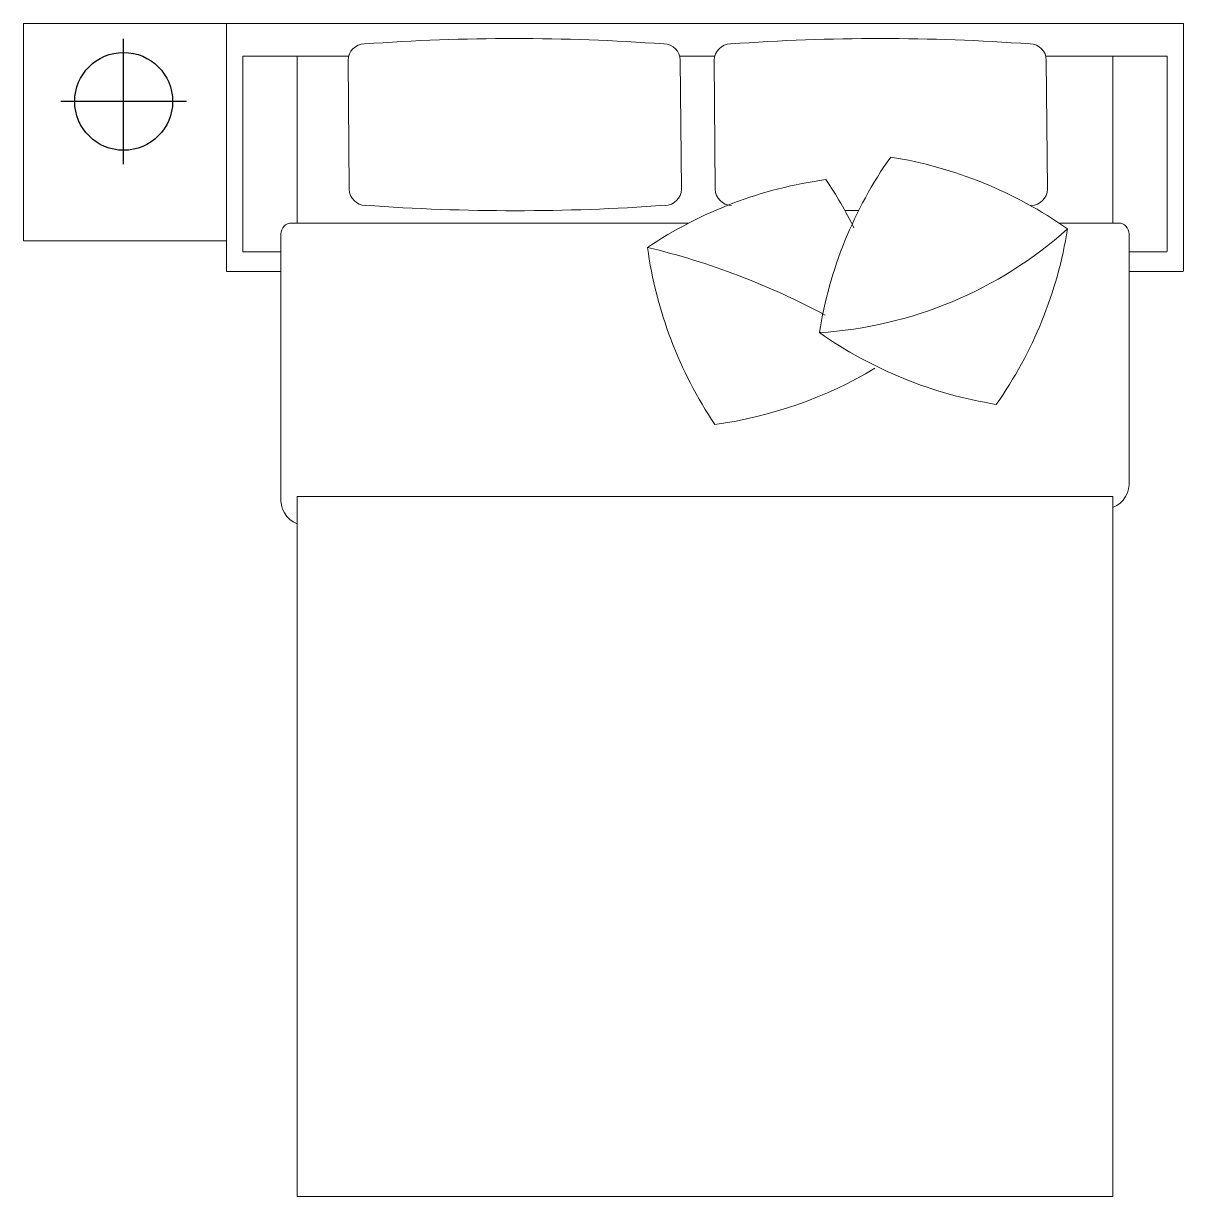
# Model space of a CAD drawing. Header units: millimetres. Extents: x -29463 to -27330, y -25923 to -23765.
import ezdxf

# ---------------------------------------------------------------- set-up
doc = ezdxf.new("R2010")
doc.units = ezdxf.units.MM
doc.linetypes.add('DASHED', pattern=[0.75, 0.5, -0.25])
doc.layers.add('5fur', color=5, linetype='DASHED')
doc.layers.add('6fur', color=7, linetype='Continuous', lineweight=20)

msp = doc.modelspace()

# ---------------------------------------------------------------- linework, layer by layer
at = {"layer": '5fur', "linetype": 'Continuous'}
for p, q in [((-29278.9, -24023.3), (-29278.9, -23792.7)), ((-29163.6, -23908), (-29394.2, -23908))]:
    msp.add_line(p, q, dxfattribs=at)
msp.add_circle((-29278.9, -23908), 90, dxfattribs=at)
at = {"layer": '6fur'}
for p, q in [((-29463.1, -23764.7), (-29463.1, -24164.7)), ((-29463.1, -23764.7), (-29089.8, -23764.7)), ((-27329.8, -23764.7), (-29089.8, -23764.7)), ((-29089.8, -24220.2), (-29089.8, -23764.7)), ((-29089.8, -23765.2), (-29089.8, -24172.6)), ((-27329.8, -24220.2), (-27329.8, -23764.7)), ((-27329.8, -23765.2), (-27329.8, -24172.6)), ((-29059.8, -24184.3), (-29059.8, -23825.2)), ((-29059.3, -23824.7), (-28865, -23824.7)), ((-28959.8, -24131.8), (-28959.8, -23824.7)), ((-28866, -23832.4), (-28864, -24069.3)), ((-28256.3, -23824.7), (-28191.7, -23824.7)), ((-28253.3, -24069.3), (-28255.3, -23832.4)), ((-28190.8, -24069.3), (-28192.7, -23832.4)), ((-27583.1, -23824.7), (-27360.3, -23824.7)), ((-27582.1, -23832.4), (-27580.1, -24069.3)), ((-27459.8, -23824.7), (-27459.8, -24131.8)), ((-27359.8, -24184.3), (-27359.8, -23825.2)), ((-28239.8, -24131.8), (-28969.8, -24131.8)), ((-27449.8, -24131.8), (-27558.7, -24131.8)), ((-29463.1, -24164.7), (-29089.8, -24164.7)), ((-28989.8, -24151.8), (-28989.8, -24220.7)), ((-27429.8, -24151.8), (-27429.8, -24220.7)), ((-28989.8, -24184.8), (-29059.3, -24184.8)), ((-27429.8, -24184.8), (-27360.3, -24184.8)), ((-28989.8, -24220.7), (-29089.3, -24220.7)), ((-28989.8, -24635.1), (-28989.8, -24220.7)), ((-27429.8, -24220.7), (-27330.3, -24220.7)), ((-27429.8, -24220.7), (-27429.8, -24605.1)), ((-27459.8, -24635.1), (-28959.8, -24635.1)), ((-28959.8, -25922.6), (-28959.8, -24635.1)), ((-27459.8, -24635.1), (-27459.8, -25922.6)), ((-27459.8, -25922.6), (-28959.8, -25922.6))]:
    msp.add_line(p, q, dxfattribs=at)
for centre, radius, start, end in [((-28560.6, -27587.7), 3795.3, 85.8399, 94.1601), ((-27887.4, -27587.7), 3795.3, 85.8399, 94.1601), ((-28836, -23832.4), 30, 90, 180), ((-28285.3, -23832.4), 30, 0, 90), ((-28162.7, -23832.4), 30, 90, 180), ((-27612.1, -23832.4), 30, 0, 90), ((-29059.3, -23825.2), 0.5, 90, 180), ((-29059.3, -23825.2), 0.5, 90, 180), ((-28959.3, -23825.2), 0.5, 90, 180), ((-28959.3, -23825.2), 0.5, 90, 180), ((-27460.3, -23825.2), 0.5, 0, 90), ((-27360.3, -23825.2), 0.5, 0, 90), ((-27239.9, -24453.5), 768.9, 144.8185, 171.0115), ((-27991.6, -24780.9), 780.2, 54.914, 80.916), ((-27881, -24824.7), 780.2, 97.8369, 123.8389), ((-28625.4, -24481), 768.9, 26.2695, 33.9344), ((-28834, -24069.3), 30, 180, 270), ((-28283.3, -24069.3), 30, 270, 0), ((-28160.8, -24069.3), 30, 180, 270), ((-27610.1, -24069.3), 30, 270, 0), ((-28558.7, -20313.9), 3795.3, 265.8399, 274.1601), ((-27885.4, -20313.9), 3795.3, 274.1348, 274.1601), ((-27885.4, -20313.9), 3795.3, 268.9863, 269.3672), ((-28969.8, -24151.8), 20, 90, 180), ((-28969.8, -24151.8), 20, 90, 180), ((-28046.2, -23580.8), 754.1, 273.5578, 311.8495), ((-28302.6, -24022.4), 768.9, 324.8185, 351.0115), ((-27449.8, -24151.8), 20, 0, 90), ((-29059.3, -24184.3), 0.5, 180, 270), ((-27553.6, -24073.1), 768.9, 187.7415, 213.9344), ((-28634.8, -25504.8), 1366, 61.7748, 76.4804), ((-29089.3, -24220.2), 0.5, 180, 270), ((-27550.9, -23695), 780.2, 234.914, 260.916), ((-28297.9, -23729.4), 780.2, 277.8369, 300.8712), ((-27478.1, -24610.1), 48.6, 292.1899, 5.8826), ((-28941.4, -24640.1), 48.6, 174.1174, 247.8101)]:
    msp.add_arc(centre, radius, start, end, dxfattribs=at)

doc.saveas('drawing.dxf')
